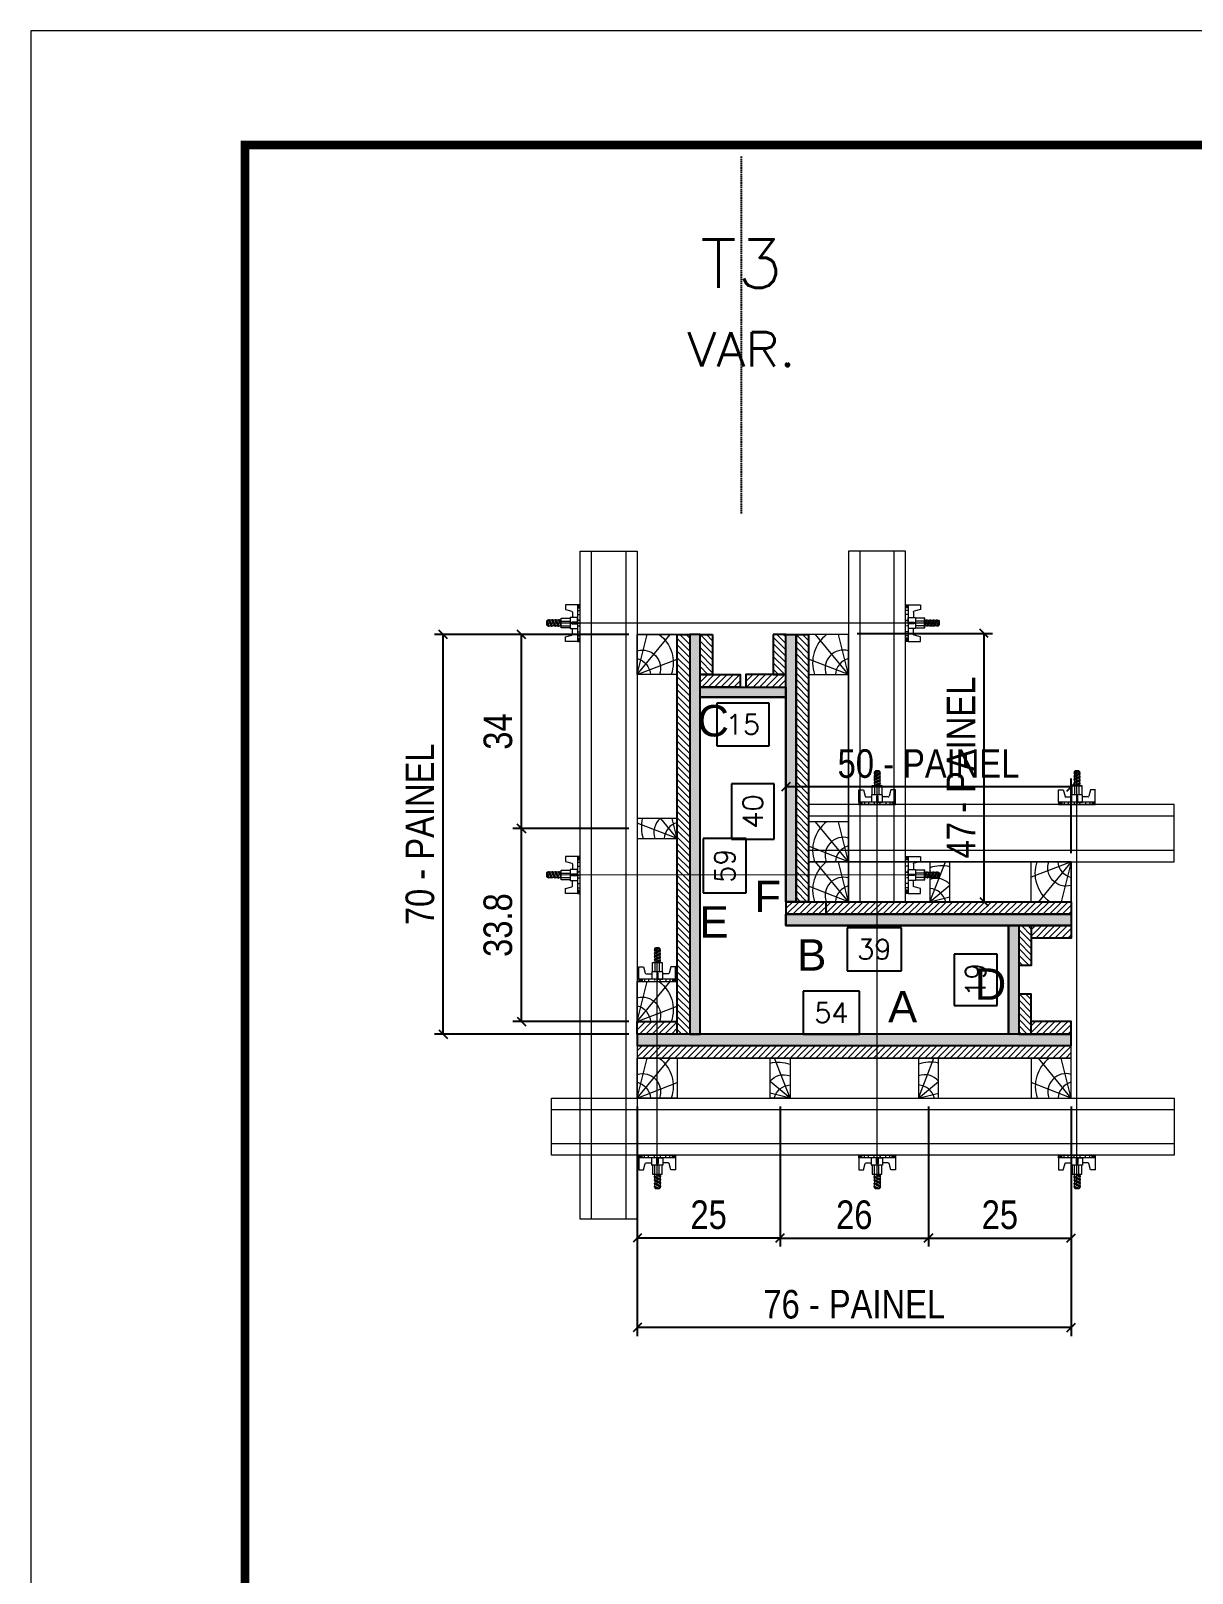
# Model space of a CAD drawing. Extents: x 14400 to 27878, y -21631 to 6985.
# Drawn here: x 14413 to 14820, y -7339 to -6798 of the extents above; entities that cross this region are included whole.
import ezdxf
from ezdxf.enums import TextEntityAlignment as Align

# ---------------------------------------------------------------- set-up
doc = ezdxf.new("R2010")
doc.units = 0
doc.linetypes.add('DASHED', pattern=[0.75, 0.5, -0.25])
doc.linetypes.add('HIDDEN', pattern=[0.375, 0.25, -0.125])
for name, color, linetype in [('CHAPA', 1, 'Continuous'), ('COTA', 241, 'Continuous'), ('MEIO_PONT', 93, 'Continuous'), ('Painéis', 200, 'Continuous'), ('SARRAFO', 251, 'Continuous'), ('Texto de Titulo', 7, 'Continuous'), ('Texto Qtd Sarr', 242, 'Continuous'), ('TEXTO_GERAL', 7, 'Continuous')]:
    doc.layers.add(name, color=color, linetype=linetype)
for name, color, linetype, lineweight in [('Folhas', 255, 'Continuous', 9), ('Hachura', 251, 'Continuous', 9), ('Madeira', 126, 'Continuous', 18), ('Perfil Metálico', 224, 'Continuous', 18), ('SARRAFO DE PRESSAO', 251, 'DASHED', 9), ('Texto Seção', 7, 'Continuous', 15)]:
    doc.layers.add(name, color=color, linetype=linetype, lineweight=lineweight)
doc.styles.add('ARIAL', font='arial.ttf')
doc.styles.add('COTA TECNICA 2X', font='techl___.ttf', dxfattribs={"height": 10})
doc.styles.add('ROMANS', font='romans.shx')
doc.dimstyles.new('SECAO PILAR', dxfattribs={"dimtxt": 10, "dimasz": 3, "dimexe": 3, "dimexo": 3, "dimgap": 3, "dimtad": 1, "dimdec": 1, "dimlfac": 0.5, "dimzin": 12, "dimdsep": 46, "dimtxsty": 'COTA TECNICA 2X', "dimblk1": 'OBLIQUE', "dimblk2": 'OBLIQUE', "dimsah": 1, "dimcen": 0.9, "dimclrd": 256, "dimclre": 256, "dimclrt": 256, "dimadec": 1, "dimazin": 3, "dimtfac": 1, "dimtdec": 1, "dimtmove": 0, "dimatfit": 3, "dimfxl": 1, "dimtolj": 1, "dimtzin": 12, "dimarcsym": 0})
doc.dimstyles.new('SECÇÃO 2', dxfattribs={"dimtxt": 7, "dimasz": 6, "dimexe": 0.18, "dimexo": 2, "dimgap": -4, "dimtad": 3, "dimdec": 1, "dimlfac": 0.5, "dimzin": 12, "dimdsep": 46, "dimtxsty": 'ROMANS', "dimblk": 'ARCHTICK', "dimcen": 0.09, "dimse1": 1, "dimse2": 1, "dimsd1": 1, "dimsd2": 1, "dimclrd": 180, "dimclre": 5, "dimclrt": 1, "dimadec": 0, "dimazin": 3, "dimtfac": 1, "dimtdec": 1, "dimtofl": 0, "dimtmove": 0, "dimatfit": 3, "dimldrblk": 'ARCHTICK', "dimfxl": 1, "dimtolj": 1, "dimtzin": 0, "dimarcsym": 0})
pattern_1 = [(225, (5485.9253, -30041.0724), (1.12253202, -1.12253202), [])]
pattern_2 = [(315, (37519.6853, -16602.6161), (1.12253202, 1.12253202), [])]
pattern_3 = [(135, (-8157.531, 2114.2876), (-1.12253202, -1.12253202), [])]
pattern_4 = [(45, (23879.829, 15875.7439), (-1.12253202, 1.12253202), [])]
pattern_5 = [(225, (5501.9253, -30032.6724), (1.12253202, -1.12253202), [])]

# ---------------------------------------------------------------- blocks, each defined once
blk = doc.blocks.new('9999999999')
at = {"layer": 'Folhas'}
blk.add_lwpolyline([(98138.98, 34190.21), (99623.98, 34190.21), (99623.98, 35240.21), (98138.98, 35240.21)], close=True, dxfattribs=at)
at = {"layer": 'Folhas', "color": 30, "const_width": 3}
blk.add_lwpolyline([(98213.98, 34230.21), (99583.98, 34230.21), (99583.98, 35200.21), (98213.98, 35200.21)], close=True, dxfattribs=at)
blk = doc.blocks.new('PONTALETE')
at = {"layer": 'Madeira'}
for q in [(2.71, 7), (7, 5.76), (7, 1.74)]:
    blk.add_line((0, 0), q, dxfattribs=at)
blk.add_lwpolyline([(0, 0), (7, 0), (7, 7), (0, 7)], close=True, dxfattribs=at)
for centre, radius, start, end in [((2.04, 0.06), 6.23, 37.2818, 109.0913), ((1.09, 0.9), 3.19, 343.603, 109.9847), ((-0.21, -0.78), 3.09, 14.6322, 86.0383)]:
    blk.add_arc(centre, radius, start, end, dxfattribs=at)
blk = doc.blocks.new('*D2390')
at = {"layer": 'COTA', "color": 180, "lineweight": -2, "transparency": 16777216}
for p, q in [((14703.71, -7134.66), (14684.04, -7134.66)), ((14684.04, -7134.66), (14684.04, -7149.66)), ((14703.71, -7149.66), (14703.71, -7134.66)), ((14684.04, -7149.66), (14703.71, -7149.66))]:
    blk.add_line(p, q, dxfattribs=at)
at = {"layer": 'Defpoints', "color": 0, "transparency": 16777216}
for p in [(14647.88, -7149.66), (14647.88, -7153.66), (14755.88, -7149.66)]:
    blk.add_point(p, dxfattribs=at)
at = {"layer": 'COTA', "color": 1, "transparency": 16777216, "insert": (14693.88, -7142.16), "char_height": 7, "attachment_point": 5, "style": 'ROMANS'}
blk.add_mtext('\\A1;54', dxfattribs=at)
blk = doc.blocks.new('_ArchTick')
at = {"color": 0, "linetype": 'ByBlock', "const_width": 0.15}
blk.add_lwpolyline([(-0.5, -0.5), (0.5, 0.5)], dxfattribs=at)
blk = doc.blocks.new('*D2391')
at = {"layer": 'COTA', "color": 180, "lineweight": -2, "transparency": 16777216}
for p, q in [((14664, -7081.16), (14649, -7081.16)), ((14649, -7081.16), (14649, -7100.16)), ((14664, -7100.16), (14664, -7081.16)), ((14649, -7100.16), (14664, -7100.16))]:
    blk.add_line(p, q, dxfattribs=at)
at = {"layer": 'Defpoints', "color": 0, "transparency": 16777216}
for p in [(14647.88, -7031.66), (14668, -7031.66), (14647.88, -7149.66)]:
    blk.add_point(p, dxfattribs=at)
at = {"layer": 'COTA', "color": 1, "transparency": 16777216, "insert": (14656.5, -7090.66), "char_height": 7, "attachment_point": 5, "rotation": 90, "style": 'ROMANS'}
blk.add_mtext('\\A1;59', dxfattribs=at)
blk = doc.blocks.new('*D2392')
at = {"layer": 'COTA', "color": 180, "lineweight": -2, "transparency": 16777216}
for p, q in [((14673.88, -7062), (14658.88, -7062)), ((14658.88, -7062), (14658.88, -7081.33)), ((14673.88, -7081.33), (14673.88, -7062)), ((14658.88, -7081.33), (14673.88, -7081.33))]:
    blk.add_line(p, q, dxfattribs=at)
at = {"layer": 'Defpoints', "color": 0, "transparency": 16777216}
for p in [(14677.88, -7031.66), (14677.88, -7031.66), (14677.88, -7111.66)]:
    blk.add_point(p, dxfattribs=at)
at = {"layer": 'COTA', "color": 1, "transparency": 16777216, "insert": (14666.38, -7071.66), "char_height": 7, "attachment_point": 5, "rotation": 90, "style": 'ROMANS'}
blk.add_mtext('\\A1;40', dxfattribs=at)
blk = doc.blocks.new('*D2393')
at = {"layer": 'COTA', "color": 180, "lineweight": -2, "transparency": 16777216}
for p, q in [((14718.38, -7112.45), (14699.38, -7112.45)), ((14699.38, -7112.45), (14699.38, -7127.45)), ((14718.38, -7127.45), (14718.38, -7112.45)), ((14699.38, -7127.45), (14718.38, -7127.45))]:
    blk.add_line(p, q, dxfattribs=at)
at = {"layer": 'Defpoints', "color": 0, "transparency": 16777216}
for p in [(14677.88, -7111.66), (14755.88, -7111.66), (14677.88, -7131.45)]:
    blk.add_point(p, dxfattribs=at)
at = {"layer": 'COTA', "color": 1, "transparency": 16777216, "insert": (14708.88, -7119.95), "char_height": 7, "attachment_point": 5, "style": 'ROMANS'}
blk.add_mtext('\\A1;39', dxfattribs=at)
blk = doc.blocks.new('*D2394')
at = {"layer": 'COTA', "color": 180, "lineweight": -2, "transparency": 16777216}
for p, q in [((14672.04, -7033.67), (14653.71, -7033.67)), ((14653.71, -7033.67), (14653.71, -7048.67)), ((14672.04, -7048.67), (14672.04, -7033.67)), ((14653.71, -7048.67), (14672.04, -7048.67))]:
    blk.add_line(p, q, dxfattribs=at)
at = {"layer": 'Defpoints', "color": 0, "transparency": 16777216}
for p in [(14647.88, -7031.66), (14677.88, -7031.66), (14677.88, -7052.67)]:
    blk.add_point(p, dxfattribs=at)
at = {"layer": 'COTA', "color": 1, "transparency": 16777216, "insert": (14662.88, -7041.17), "char_height": 7, "attachment_point": 5, "style": 'ROMANS'}
blk.add_mtext('\\A1;15', dxfattribs=at)
blk = doc.blocks.new('*D2395')
at = {"layer": 'COTA', "color": 180, "lineweight": -2, "transparency": 16777216}
for p, q in [((14751.88, -7121.66), (14736.88, -7121.66)), ((14736.88, -7121.66), (14736.88, -7139.66)), ((14751.88, -7139.66), (14751.88, -7121.66)), ((14736.88, -7139.66), (14751.88, -7139.66))]:
    blk.add_line(p, q, dxfattribs=at)
at = {"layer": 'Defpoints', "color": 0, "transparency": 16777216}
for p in [(14755.88, -7111.66), (14755.88, -7149.66), (14755.88, -7149.66)]:
    blk.add_point(p, dxfattribs=at)
at = {"layer": 'COTA', "color": 1, "transparency": 16777216, "insert": (14744.38, -7130.66), "char_height": 7, "attachment_point": 5, "rotation": 90, "style": 'ROMANS'}
blk.add_mtext('\\A1;19', dxfattribs=at)
blk = doc.blocks.new('C')
at = {"layer": 'Hachura', "color": 0}
for p, q in [((0, 3.22), (0, -3.22)), ((0.45, 3.22), (0, 3.22)), ((0.46, 3.16), (0, 3.16)), ((0.46, 3.05), (0, 3.05)), ((0.46, 2.88), (0, 2.88)), ((0, 2.75), (0, -1.16)), ((0.45, -3.23), (0.45, 3.22)), ((0.45, 3.22), (2.58, 3.22)), ((2.58, 3.22), (2.58, 2.39)), ((0.46, 2.65), (0, 2.65)), ((0.46, 2.23), (0, 2.23)), ((0.46, 1.51), (0, 1.51)), ((0.39, 0.49), (0.17, 0.49)), ((1.74, 0.97), (0.45, 0.97)), ((1.45, 0.1), (0.45, 0.1)), ((1.35, 1.94), (1.35, 0.96)), ((2.58, 2.39), (1.47, 2.09)), ((1.74, -0.97), (1.74, 0.97)), ((1.74, 0.97), (1.74, 0.84)), ((1.74, 0.97), (1.74, 0.84)), ((1.74, 0.84), (3.35, 0.84)), ((3.35, 0.45), (1.74, 0.45)), ((3.32, 0.84), (3.32, -0.84)), ((3.35, 0.84), (3.35, -0.84)), ((3.68, 0.45), (3.35, 0.45)), ((3.84, -0.52), (3.35, 0.45)), ((3.35, 0.06), (3.67, -0.57)), ((3.68, 0.45), (4.16, -0.52)), ((3.72, 0.5), (4.25, -0.57)), ((4.37, -0.55), (3.83, 0.53)), ((4.15, 0.45), (3.93, 0.45)), ((4.42, -0.52), (3.93, 0.45)), ((4.15, 0.45), (4.26, 0.45)), ((4.26, 0.45), (4.74, -0.52)), ((4.3, 0.5), (4.83, -0.57)), ((4.95, -0.55), (4.41, 0.53)), ((4.51, 0.45), (4.84, 0.45)), ((5, -0.52), (4.51, 0.45)), ((4.84, 0.45), (5.32, -0.52)), ((4.88, 0.5), (5.41, -0.57)), ((5.53, -0.55), (4.99, 0.53)), ((5.58, -0.52), (5.09, 0.45)), ((5.42, 0.45), (5.09, 0.45)), ((5.58, -0.52), (5.09, 0.45)), ((5.42, 0.45), (5.74, -0.19)), ((5.46, 0.5), (5.74, -0.07)), ((5.74, 0.19), (5.57, 0.53)), ((5.74, 0.32), (5.68, 0.45)), ((5.68, 0.45), (5.74, 0.45)), ((5.74, 0.45), (5.9, 0.29)), ((5.74, 0.45), (5.74, -0.52)), ((5.9, -0.36), (5.9, 0.29)), ((0.45, 0), (0, 0)), ((0.46, -1.52), (0, -1.52)), ((0.46, -2.23), (0, -2.23)), ((0.46, -2.65), (0, -2.65)), ((0.08, -0.48), (0.29, -0.48)), ((0.29, -0.48), (0.4, -0.48)), ((0.45, 0), (0.45, -0.97)), ((0.45, -0.16), (1.45, -0.16)), ((0.45, -0.65), (0.45, -0.32)), ((0.45, -3.23), (0.45, -0.65)), ((0.45, -0.97), (1.74, -0.97)), ((1.35, -1.94), (1.35, -0.97)), ((2.58, -2.39), (1.47, -2.1)), ((3.35, -0.32), (1.74, -0.32)), ((3.35, -0.84), (1.74, -0.84)), ((2.58, -3.23), (2.58, -2.39)), ((3.35, -0.07), (3.58, -0.52)), ((3.35, -0.52), (3.58, -0.52)), ((3.84, -0.52), (4.16, -0.52)), ((4.42, -0.52), (4.74, -0.52)), ((4.63, -0.52), (4.74, -0.52)), ((5, -0.52), (5.32, -0.52)), ((5.58, -0.52), (5.74, -0.52)), ((5.74, -0.52), (5.9, -0.36)), ((5.74, -0.52), (5.74, -0.52)), ((0.46, -2.88), (0, -2.88)), ((0.46, -3.05), (0, -3.05)), ((0.46, -3.16), (0, -3.16)), ((0, -3.22), (2.57, -3.22))]:
    blk.add_line(p, q, dxfattribs=at)
for centre, radius, start, end in [((1.52, 1.94), 0.161, 104.7436, 180), ((1.44, -0.03), 0.129, 272.695, 87.305), ((3.81, 0.39), 0.143, 25.5688, 154.4312), ((4.39, 0.39), 0.143, 25.5688, 154.4312), ((4.97, 0.39), 0.143, 25.5688, 154.4312), ((5.55, 0.39), 0.143, 25.5688, 154.4312), ((0.17, -0.37), 0.174, 221.744, 317.8592), ((1.52, -1.94), 0.161, 180, 255.2564), ((3.71, -0.4), 0.174, 222.1408, 318.256), ((4.29, -0.4), 0.174, 222.1408, 318.256), ((4.87, -0.4), 0.174, 222.1408, 318.256), ((5.45, -0.4), 0.174, 222.1408, 318.256), ((5.61, -0.4), 0.174, 317.8592, 318.256)]:
    blk.add_arc(centre, radius, start, end, dxfattribs=at)
blk = doc.blocks.new('titulo1')
at = {"layer": 'Defpoints', "color": 252, "linetype": 'HIDDEN', "ltscale": 2}
blk.add_line((0, 0), (0, 125), dxfattribs=at)
at = {"layer": 'Defpoints', "style": 'ROMANS', "oblique": 15}
blk.add_attdef('FOLHA', text='', height=10, dxfattribs=at).set_placement((0, 15.58), align=Align.MIDDLE_CENTER)
at = {"layer": 'Texto Qtd Sarr', "color": 3, "style": 'ROMANS', "oblique": 15}
for tag, height, p in [('TITULO', 17, (0, 71.45)), ('SEÇÃO', 12, (0, 41.55))]:
    blk.add_attdef(tag, text='', height=height, dxfattribs=at).set_placement(p, align=Align.MIDDLE_CENTER)
blk = doc.blocks.new('_Oblique')
at = {"color": 0, "linetype": 'ByBlock', "lineweight": -2}
blk.add_line((-0.5, -0.5), (0.5, 0.5), dxfattribs=at)
blk = doc.blocks.new('*D2396')
at = {"layer": 'COTA', "lineweight": -2, "transparency": 16777216}
for p, q in [((14625.88, -7175.06), (14625.88, -7255.46)), ((14777.88, -7175.06), (14777.88, -7255.46)), ((14777.88, -7252.46), (14625.88, -7252.46))]:
    blk.add_line(p, q, dxfattribs=at)
at = {"layer": 'Defpoints', "color": 0, "transparency": 16777216}
for p in [(14625.88, -7172.06), (14777.88, -7172.06), (14625.88, -7252.46)]:
    blk.add_point(p, dxfattribs=at)
at = {"layer": 'COTA', "lineweight": -2, "transparency": 16777216, "xscale": 3, "yscale": 3, "zscale": 3, "rotation": 180}
blk.add_blockref('_Oblique', (14625.88, -7252.46), dxfattribs=at)
at = {"layer": 'COTA', "lineweight": -2, "transparency": 16777216, "xscale": 3, "yscale": 3, "zscale": 3}
blk.add_blockref('_Oblique', (14777.88, -7252.46), dxfattribs=at)
at = {"layer": 'COTA', "transparency": 16777216, "insert": (14701.88, -7244.36), "char_height": 10, "attachment_point": 5, "style": 'COTA TECNICA 2X'}
blk.add_mtext('\\A1;76 - PAINEL', dxfattribs=at)
blk = doc.blocks.new('*D2397')
at = {"layer": 'COTA', "lineweight": -2, "transparency": 16777216}
for p, q in [((14622.88, -7009.66), (14554.9, -7009.66)), ((14557.9, -7149.66), (14557.9, -7009.66)), ((14622.88, -7149.66), (14554.9, -7149.66))]:
    blk.add_line(p, q, dxfattribs=at)
at = {"layer": 'Defpoints', "color": 0, "transparency": 16777216}
for p in [(14557.9, -7009.66), (14625.88, -7009.66), (14625.88, -7149.66)]:
    blk.add_point(p, dxfattribs=at)
at = {"layer": 'COTA', "lineweight": -2, "transparency": 16777216, "xscale": 3, "yscale": 3, "zscale": 3}
for p, rotation in [((14557.9, -7009.66), 90), ((14557.9, -7149.66), 270)]:
    blk.add_blockref('_Oblique', p, dxfattribs=dict(at, rotation=rotation))
at = {"layer": 'COTA', "transparency": 16777216, "insert": (14549.79, -7079.66), "char_height": 10, "attachment_point": 5, "rotation": 90, "style": 'COTA TECNICA 2X'}
blk.add_mtext('\\A1;70 - PAINEL', dxfattribs=at)
blk = doc.blocks.new('*D2398')
at = {"layer": 'COTA', "lineweight": -2, "transparency": 16777216}
for p, q in [((14677.88, -7068.66), (14677.88, -7060.05)), ((14777.88, -7086.26), (14777.88, -7060.05)), ((14777.88, -7063.05), (14677.88, -7063.05))]:
    blk.add_line(p, q, dxfattribs=at)
at = {"layer": 'Defpoints', "color": 0, "transparency": 16777216}
for p in [(14677.88, -7063.05), (14677.88, -7071.66), (14777.88, -7089.26)]:
    blk.add_point(p, dxfattribs=at)
at = {"layer": 'COTA', "lineweight": -2, "transparency": 16777216, "xscale": 3, "yscale": 3, "zscale": 3, "rotation": 180}
blk.add_blockref('_Oblique', (14677.88, -7063.05), dxfattribs=at)
at = {"layer": 'COTA', "lineweight": -2, "transparency": 16777216, "xscale": 3, "yscale": 3, "zscale": 3}
blk.add_blockref('_Oblique', (14777.88, -7063.05), dxfattribs=at)
at = {"layer": 'COTA', "transparency": 16777216, "insert": (14727.88, -7054.94), "char_height": 10, "attachment_point": 5, "style": 'COTA TECNICA 2X'}
blk.add_mtext('\\A1;50 - PAINEL', dxfattribs=at)
blk = doc.blocks.new('*D2402')
at = {"layer": 'COTA', "lineweight": -2, "transparency": 16777216}
for p, q in [((14702.88, -7009.26), (14750.33, -7009.26)), ((14747.33, -7103.26), (14747.33, -7009.26)), ((14722.88, -7103.26), (14750.33, -7103.26))]:
    blk.add_line(p, q, dxfattribs=at)
at = {"layer": 'Defpoints', "color": 0, "transparency": 16777216}
for p in [(14699.88, -7009.26), (14747.33, -7009.26), (14719.88, -7103.26)]:
    blk.add_point(p, dxfattribs=at)
at = {"layer": 'COTA', "lineweight": -2, "transparency": 16777216, "xscale": 3, "yscale": 3, "zscale": 3}
for p, rotation in [((14747.33, -7009.26), 90), ((14747.33, -7103.26), 270)]:
    blk.add_blockref('_Oblique', p, dxfattribs=dict(at, rotation=rotation))
at = {"layer": 'COTA', "transparency": 16777216, "insert": (14739.26, -7056.26), "char_height": 10, "attachment_point": 5, "rotation": 90, "style": 'COTA TECNICA 2X'}
blk.add_mtext('\\A1;47 - PAINEL', dxfattribs=at)
blk = doc.blocks.new('MEIO PONTALETE')
at = {"layer": 'Madeira'}
for q in [(2.71, 7), (3.5, 2.88), (3.5, 0.87)]:
    blk.add_line((0, 0), q, dxfattribs=at)
blk.add_lwpolyline([(0, 0), (3.5, 0), (3.5, 7), (0, 7)], close=True, dxfattribs=at)
for centre, radius, start, end in [((2.04, 0.06), 6.23, 76.4499, 109.0913), ((1.09, 0.9), 3.19, 40.9063, 109.9847), ((-0.21, -0.78), 3.09, 14.6322, 86.0383)]:
    blk.add_arc(centre, radius, start, end, dxfattribs=at)
blk = doc.blocks.new('*D2399')
at = {"layer": 'COTA', "lineweight": -2, "transparency": 16777216}
for p, q in [((14675.88, -7175.06), (14675.88, -7224.1)), ((14625.88, -7195.06), (14625.88, -7224.1)), ((14675.88, -7221.1), (14625.88, -7221.1))]:
    blk.add_line(p, q, dxfattribs=at)
at = {"layer": 'Defpoints', "color": 0, "transparency": 16777216}
for p in [(14675.88, -7172.06), (14625.88, -7192.06), (14625.88, -7221.1)]:
    blk.add_point(p, dxfattribs=at)
at = {"layer": 'COTA', "lineweight": -2, "transparency": 16777216, "xscale": 3, "yscale": 3, "zscale": 3, "rotation": 180}
blk.add_blockref('_Oblique', (14625.88, -7221.1), dxfattribs=at)
at = {"layer": 'COTA', "lineweight": -2, "transparency": 16777216, "xscale": 3, "yscale": 3, "zscale": 3}
blk.add_blockref('_Oblique', (14675.88, -7221.1), dxfattribs=at)
at = {"layer": 'COTA', "transparency": 16777216, "insert": (14650.88, -7212.99), "char_height": 10, "attachment_point": 5, "style": 'COTA TECNICA 2X'}
blk.add_mtext('\\A1;25', dxfattribs=at)
blk = doc.blocks.new('*D2400')
at = {"layer": 'COTA', "lineweight": -2, "transparency": 16777216}
for p, q in [((14622.88, -7077.66), (14582.33, -7077.66)), ((14585.33, -7145.26), (14585.33, -7077.66)), ((14622.88, -7145.26), (14582.33, -7145.26))]:
    blk.add_line(p, q, dxfattribs=at)
at = {"layer": 'Defpoints', "color": 0, "transparency": 16777216}
for p in [(14585.33, -7077.66), (14625.88, -7077.66), (14625.88, -7145.26)]:
    blk.add_point(p, dxfattribs=at)
at = {"layer": 'COTA', "lineweight": -2, "transparency": 16777216, "xscale": 3, "yscale": 3, "zscale": 3}
for p, rotation in [((14585.33, -7077.66), 90), ((14585.33, -7145.26), 270)]:
    blk.add_blockref('_Oblique', p, dxfattribs=dict(at, rotation=rotation))
at = {"layer": 'COTA', "transparency": 16777216, "insert": (14577.09, -7111.46), "char_height": 10, "attachment_point": 5, "rotation": 90, "style": 'COTA TECNICA 2X'}
blk.add_mtext('\\A1;33.8', dxfattribs=at)
blk = doc.blocks.new('*D2401')
at = {"layer": 'COTA', "lineweight": -2, "transparency": 16777216}
for p, q in [((14622.88, -7009.66), (14582.33, -7009.66)), ((14585.33, -7077.66), (14585.33, -7009.66)), ((14622.88, -7077.66), (14582.33, -7077.66))]:
    blk.add_line(p, q, dxfattribs=at)
at = {"layer": 'Defpoints', "color": 0, "transparency": 16777216}
for p in [(14585.33, -7009.66), (14625.88, -7009.66), (14625.88, -7077.66)]:
    blk.add_point(p, dxfattribs=at)
at = {"layer": 'COTA', "lineweight": -2, "transparency": 16777216, "xscale": 3, "yscale": 3, "zscale": 3}
for p, rotation in [((14585.33, -7009.66), 90), ((14585.33, -7077.66), 270)]:
    blk.add_blockref('_Oblique', p, dxfattribs=dict(at, rotation=rotation))
at = {"layer": 'COTA', "transparency": 16777216, "insert": (14577.11, -7043.66), "char_height": 10, "attachment_point": 5, "rotation": 90, "style": 'COTA TECNICA 2X'}
blk.add_mtext('\\A1;34', dxfattribs=at)
blk = doc.blocks.new('*D2768')
at = {"layer": 'COTA', "lineweight": -2, "transparency": 16777216}
for p, q in [((14675.88, -7175.06), (14675.88, -7224.1)), ((14727.88, -7175.06), (14727.88, -7224.1)), ((14675.88, -7221.1), (14727.88, -7221.1))]:
    blk.add_line(p, q, dxfattribs=at)
at = {"layer": 'Defpoints', "color": 0, "transparency": 16777216}
for p in [(14675.88, -7172.06), (14727.88, -7172.06), (14727.88, -7221.1)]:
    blk.add_point(p, dxfattribs=at)
at = {"layer": 'COTA', "lineweight": -2, "transparency": 16777216, "xscale": 3, "yscale": 3, "zscale": 3, "rotation": 180}
blk.add_blockref('_Oblique', (14675.88, -7221.1), dxfattribs=at)
at = {"layer": 'COTA', "lineweight": -2, "transparency": 16777216, "xscale": 3, "yscale": 3, "zscale": 3}
blk.add_blockref('_Oblique', (14727.88, -7221.1), dxfattribs=at)
at = {"layer": 'COTA', "transparency": 16777216, "insert": (14701.88, -7213), "char_height": 10, "attachment_point": 5, "style": 'COTA TECNICA 2X'}
blk.add_mtext('\\A1;26', dxfattribs=at)
blk = doc.blocks.new('*D2769')
at = {"layer": 'COTA', "lineweight": -2, "transparency": 16777216}
for p, q in [((14727.88, -7175.06), (14727.88, -7224.1)), ((14777.88, -7175.06), (14777.88, -7224.1)), ((14727.88, -7221.1), (14777.88, -7221.1))]:
    blk.add_line(p, q, dxfattribs=at)
at = {"layer": 'Defpoints', "color": 0, "transparency": 16777216}
for p in [(14727.88, -7172.06), (14777.88, -7172.06), (14777.88, -7221.1)]:
    blk.add_point(p, dxfattribs=at)
at = {"layer": 'COTA', "lineweight": -2, "transparency": 16777216, "xscale": 3, "yscale": 3, "zscale": 3, "rotation": 180}
blk.add_blockref('_Oblique', (14727.88, -7221.1), dxfattribs=at)
at = {"layer": 'COTA', "lineweight": -2, "transparency": 16777216, "xscale": 3, "yscale": 3, "zscale": 3}
blk.add_blockref('_Oblique', (14777.88, -7221.1), dxfattribs=at)
at = {"layer": 'COTA', "transparency": 16777216, "insert": (14752.88, -7212.99), "char_height": 10, "attachment_point": 5, "style": 'COTA TECNICA 2X'}
blk.add_mtext('\\A1;25', dxfattribs=at)

msp = doc.modelspace()

# ---------------------------------------------------------------- hatches: boundary and pattern name
at = {"layer": 'Hachura'}
h = msp.add_hatch(dxfattribs=at)
h.set_pattern_fill('ANSI31', color=256, scale=0.5, angle=270, style=0)
h.set_pattern_definition([(315, (37535.6853, -16602.6161), (1.12253202, 1.12253202), [])])
h.paths.add_polyline_path([(14644.277, -7009.664), (14639.877, -7009.664), (14639.877, -7149.664), (14644.277, -7149.664)])
h = msp.add_hatch(color=256, dxfattribs=at)
h.dxf.hatch_style = 1
h.paths.add_polyline_path([(14644.277, -7149.664), (14647.877, -7149.664), (14647.877, -7009.664), (14644.277, -7009.664)])
h = msp.add_hatch(dxfattribs=at)
h.set_pattern_fill('ANSI31', color=256, scale=0.5, angle=90, style=0)
h.set_pattern_definition(pattern_3)
h.paths.add_polyline_path([(14647.877, -7023.664), (14652.277, -7023.664), (14652.277, -7009.664), (14647.877, -7009.664)])
h = msp.add_hatch(dxfattribs=at)
h.set_pattern_fill('ANSI31', color=256, scale=0.5, angle=90, style=0)
h.set_pattern_definition(pattern_3)
h.paths.add_polyline_path([(14677.877, -7023.664), (14673.477, -7023.664), (14673.477, -7009.664), (14677.877, -7009.664)])
h = msp.add_hatch(color=256, dxfattribs=at)
h.dxf.hatch_style = 1
h.paths.add_polyline_path([(14681.477, -7103.264), (14677.877, -7103.264), (14677.877, -7009.664), (14681.477, -7009.664)])
h = msp.add_hatch(dxfattribs=at)
h.set_pattern_fill('ANSI31', color=256, scale=0.5, angle=90, style=0)
h.set_pattern_definition(pattern_3)
h.paths.add_polyline_path([(14681.477, -7103.264), (14685.877, -7103.264), (14685.877, -7009.664), (14681.477, -7009.664)])
h = msp.add_hatch(dxfattribs=at)
h.set_pattern_fill('ANSI31', color=256, scale=0.5, style=0)
h.set_pattern_definition(pattern_4)
h.paths.add_polyline_path([(14647.877, -7023.664), (14647.877, -7028.064), (14661.877, -7028.064), (14661.877, -7023.664)])
h = msp.add_hatch(dxfattribs=at)
h.set_pattern_fill('ANSI31', color=256, scale=0.5, style=0)
h.set_pattern_definition(pattern_4)
h.paths.add_polyline_path([(14677.877, -7023.664), (14677.877, -7028.064), (14663.877, -7028.064), (14663.877, -7023.664)])
h = msp.add_hatch(color=256, dxfattribs=at)
h.dxf.hatch_style = 1
h.paths.add_polyline_path([(14677.877, -7028.064), (14677.877, -7031.664), (14647.877, -7031.664), (14647.877, -7028.064)])
h = msp.add_hatch(color=256, dxfattribs=at)
h.dxf.hatch_style = 1
h.paths.add_polyline_path([(14677.877, -7028.064), (14677.877, -7031.664), (14647.877, -7031.664), (14647.877, -7028.064)])
h = msp.add_hatch(dxfattribs=at)
h.set_pattern_fill('ANSI31', color=256, scale=0.5, angle=180, style=0)
h.set_pattern_definition(pattern_5)
h.paths.add_polyline_path([(14777.877, -7107.664), (14777.877, -7103.264), (14677.877, -7103.264), (14677.877, -7107.664)])
h = msp.add_hatch(color=256, dxfattribs=at)
h.dxf.hatch_style = 1
h.paths.add_polyline_path([(14677.877, -7111.664), (14677.877, -7107.664), (14777.877, -7107.664), (14777.877, -7111.664)])
h = msp.add_hatch(color=256, dxfattribs=at)
h.dxf.hatch_style = 1
h.paths.add_polyline_path([(14759.477, -7149.664), (14755.877, -7149.664), (14755.877, -7111.664), (14759.477, -7111.664)])
h = msp.add_hatch(dxfattribs=at)
h.set_pattern_fill('ANSI31', color=256, scale=0.5, angle=270, style=0)
h.set_pattern_definition(pattern_2)
h.paths.add_polyline_path([(14759.477, -7125.664), (14763.877, -7125.664), (14763.877, -7111.664), (14759.477, -7111.664)])
h = msp.add_hatch(dxfattribs=at)
h.set_pattern_fill('ANSI31', color=256, scale=0.5, angle=180, style=0)
h.set_pattern_definition(pattern_1)
h.paths.add_polyline_path([(14763.877, -7111.664), (14763.877, -7116.064), (14777.877, -7116.064), (14777.877, -7111.664)])
h = msp.add_hatch(dxfattribs=at)
h.set_pattern_fill('ANSI31', color=256, scale=0.5, angle=270, style=0)
h.set_pattern_definition(pattern_2)
h.paths.add_polyline_path([(14759.477, -7135.664), (14763.877, -7135.664), (14763.877, -7149.664), (14759.477, -7149.664)])
h = msp.add_hatch(dxfattribs=at)
h.set_pattern_fill('ANSI31', color=256, scale=0.5, angle=180, style=0)
h.set_pattern_definition([(225, (5501.9253, -30041.0724), (1.12253202, -1.12253202), [])])
h.paths.add_polyline_path([(14639.877, -7149.664), (14639.877, -7145.264), (14625.877, -7145.264), (14625.877, -7149.664)])
h = msp.add_hatch(dxfattribs=at)
h.set_pattern_fill('ANSI31', color=256, scale=0.5, angle=180, style=0)
h.set_pattern_definition(pattern_1)
h.paths.add_polyline_path([(14763.877, -7149.664), (14763.877, -7145.264), (14777.877, -7145.264), (14777.877, -7149.664)])
h = msp.add_hatch(color=256, dxfattribs=at)
h.dxf.hatch_style = 1
h.paths.add_polyline_path([(14625.877, -7149.664), (14625.877, -7153.664), (14777.877, -7153.664), (14777.877, -7149.664)])
h = msp.add_hatch(dxfattribs=at)
h.set_pattern_fill('ANSI31', color=256, scale=0.5, angle=180, style=0)
h.set_pattern_definition(pattern_5)
h.paths.add_polyline_path([(14777.877, -7158.064), (14777.877, -7153.664), (14625.877, -7153.664), (14625.877, -7158.064)])

# ---------------------------------------------------------------- linework, layer by layer
at = {"layer": 'CHAPA'}
for points in [[(14644.277, -7149.664), (14647.877, -7149.664), (14647.877, -7009.664), (14644.277, -7009.664), (14644.277, -7149.664)], [(14681.477, -7103.264), (14677.877, -7103.264), (14677.877, -7009.664), (14681.477, -7009.664), (14681.477, -7103.264)], [(14759.477, -7149.664), (14755.877, -7149.664), (14755.877, -7111.664), (14759.477, -7111.664), (14759.477, -7149.664)]]:
    msp.add_lwpolyline(points, dxfattribs=at)
for points in [[(14677.877, -7028.064), (14677.877, -7031.664), (14647.877, -7031.664), (14647.877, -7028.064)], [(14677.877, -7028.064), (14677.877, -7031.664), (14647.877, -7031.664), (14647.877, -7028.064)], [(14677.877, -7111.664), (14677.877, -7107.664), (14777.877, -7107.664), (14777.877, -7111.664)], [(14625.877, -7149.664), (14625.877, -7153.664), (14777.877, -7153.664), (14777.877, -7149.664)]]:
    msp.add_lwpolyline(points, close=True, dxfattribs=at)
at = {"layer": 'Hachura'}
for p, q in [((14730.678, -7005.672), (14594.077, -7005.665)), ((14709.877, -7202.865), (14709.884, -7057.464)), ((14779.878, -7202.865), (14779.885, -7057.464)), ((14730.678, -7093.918), (14594.077, -7093.911)), ((14632.877, -7202.865), (14632.881, -7119.464))]:
    msp.add_line(p, q, dxfattribs=at)
msp.add_lwpolyline([(14625.877, -7158.064), (14777.877, -7158.064), (14777.877, -7153.664), (14625.877, -7153.664)], close=True, dxfattribs=at)
at = {"layer": 'Madeira'}
for points in [[(14639.877, -7009.664), (14625.877, -7009.664), (14625.877, -7145.264), (14639.877, -7145.264)], [(14699.877, -7009.664), (14685.877, -7009.664), (14685.877, -7089.264), (14699.877, -7089.264)], [(14777.877, -7103.264), (14777.877, -7089.264), (14685.877, -7089.264), (14685.877, -7103.264)], [(14777.877, -7172.064), (14777.877, -7158.064), (14625.877, -7158.064), (14625.877, -7172.064)]]:
    msp.add_lwpolyline(points, close=True, dxfattribs=at)
at = {"layer": 'Painéis'}
msp.add_lwpolyline([(14677.877, -7031.664), (14677.877, -7111.664), (14755.877, -7111.664), (14755.877, -7149.664), (14647.877, -7149.664), (14647.877, -7031.664), (14677.877, -7031.664)], dxfattribs=at)
at = {"layer": 'Perfil Metálico'}
for points in [[(14605.877, -6980.519), (14625.877, -6980.519), (14625.877, -7214.519), (14605.877, -7214.519)], [(14621.877, -7214.519), (14609.877, -7214.519), (14609.877, -6980.519), (14621.877, -6980.519)], [(14719.877, -6980.519), (14699.877, -6980.519), (14699.877, -7103.264), (14719.877, -7103.264)], [(14703.877, -7103.264), (14715.877, -7103.264), (14715.877, -6980.519), (14703.877, -6980.519)], [(14685.877, -7069.264), (14685.877, -7089.264), (14813.877, -7089.264), (14813.877, -7069.264)], [(14813.877, -7085.264), (14813.877, -7073.264), (14685.877, -7073.264), (14685.877, -7085.264)], [(14595.877, -7192.064), (14595.877, -7172.064), (14813.877, -7172.064), (14813.877, -7192.064)], [(14813.877, -7176.064), (14813.877, -7188.064), (14595.877, -7188.064), (14595.877, -7176.064)]]:
    msp.add_lwpolyline(points, close=True, dxfattribs=at)
at = {"layer": 'SARRAFO'}
msp.add_line((14691.877, -7103.264), (14691.877, -7107.664), dxfattribs=at)
for points in [[(14644.277, -7149.664), (14639.877, -7149.664), (14639.877, -7009.664), (14644.277, -7009.664)], [(14677.877, -7103.264), (14777.877, -7103.264), (14777.877, -7107.664), (14677.877, -7107.664)], [(14759.477, -7111.664), (14763.877, -7111.664), (14763.877, -7125.664), (14759.477, -7125.664)], [(14763.877, -7111.664), (14777.877, -7111.664), (14777.877, -7116.064), (14763.877, -7116.064)], [(14759.477, -7149.664), (14763.877, -7149.664), (14763.877, -7135.664), (14759.477, -7135.664)], [(14639.877, -7149.664), (14625.877, -7149.664), (14625.877, -7145.264), (14639.877, -7145.264)], [(14763.877, -7149.664), (14777.877, -7149.664), (14777.877, -7145.264), (14763.877, -7145.264)]]:
    msp.add_lwpolyline(points, dxfattribs=at)
for points in [[(14652.277, -7009.664), (14652.277, -7023.664), (14647.877, -7023.664), (14647.877, -7009.664)], [(14673.477, -7009.664), (14673.477, -7023.664), (14677.877, -7023.664), (14677.877, -7009.664)], [(14685.877, -7009.664), (14685.877, -7103.264), (14681.477, -7103.264), (14681.477, -7009.664)], [(14661.877, -7028.064), (14647.877, -7028.064), (14647.877, -7023.664), (14661.877, -7023.664)], [(14663.877, -7028.064), (14677.877, -7028.064), (14677.877, -7023.664), (14663.877, -7023.664)]]:
    msp.add_lwpolyline(points, close=True, dxfattribs=at)

# ---------------------------------------------------------------- block references
at = {"layer": 'Hachura', "linetype": 'Continuous', "yscale": 2, "zscale": 2}
for p, xscale, rotation in [((14605.877, -7005.672), 2, 180), ((14719.877, -7005.671), -2, 180), ((14709.877, -7069.264), 2, 89.99999999999997), ((14779.878, -7069.264), 2, 89.99999999999997), ((14605.877, -7093.918), 2, 180), ((14719.877, -7093.917), -2, 180), ((14632.877, -7131.264), 2, 89.99999999999997), ((14632.877, -7192.064), -2, 90.00000000000007), ((14709.877, -7192.064), -2, 90.00000000000007), ((14779.878, -7192.064), -2, 90.00000000000007)]:
    msp.add_blockref('C', p, dxfattribs=dict(at, xscale=xscale, rotation=rotation))
at = {"layer": 'MEIO_PONT'}
for name, p, xscale, yscale, zscale, rotation in [('PONTALETE', (14625.877, -7023.664), -2, 2, 2, 270), ('PONTALETE', (14699.877, -7023.664), 2, 2, 2, 90.00000000000001), ('MEIO PONTALETE', (14639.877, -7081.164), 1.999999997962732, 1.999999997962732, 1.999999997962732, 90.00000000000001), ('PONTALETE', (14699.877, -7089.264), 2, 2, 2, 90.00000000000001), ('PONTALETE', (14699.877, -7103.264), 2, 2, 2, 90.00000000000001), ('PONTALETE', (14777.877, -7089.264), -2, 2, 2, 90), ('PONTALETE', (14625.877, -7145.264), -2, 2, 2, 270), ('PONTALETE', (14625.877, -7172.064), -2, 2, 2, 270), ('PONTALETE', (14777.877, -7172.064), 2, 2, 2, 90.00000000000001)]:
    msp.add_blockref(name, p, dxfattribs=dict(at, xscale=xscale, yscale=yscale, zscale=zscale, rotation=rotation))
at = {"layer": 'MEIO_PONT', "yscale": 1.999999997962732, "zscale": 1.999999997962732}
for p, xscale in [((14728.377, -7103.264), 1.999999997962732), ((14679.377, -7172.064), -1.999999997962732), ((14724.377, -7172.064), 1.999999997962732)]:
    msp.add_blockref('MEIO PONTALETE', p, dxfattribs=dict(at, xscale=xscale))
at = {"layer": 'SARRAFO DE PRESSAO', "color": 6, "linetype": 'ByBlock'}
msp.add_blockref('9999999999', (-83725.511, -42038.379), dxfattribs=at)
at = {"layer": 'Texto Seção'}
ref = msp.add_blockref('titulo1', (14662.377, -6967.219), dxfattribs=at)
ref.add_attrib('TITULO', 'T3', dxfattribs={"layer": 'Texto de Titulo', "color": 7, "height": 17, "style": 'ROMANS', "width": 1.1}).set_placement((14662.377, -6879.719), align=Align.MIDDLE_CENTER)
ref.add_attrib('SEÇÃO', 'VAR.', dxfattribs={"layer": 'Texto de Titulo', "color": 7, "height": 12, "style": 'ROMANS', "width": 1.1}).set_placement((14662.377, -6909.719), align=Align.MIDDLE_CENTER)

# ---------------------------------------------------------------- texts
at = {"layer": 'TEXTO_GERAL', "style": 'ARIAL'}
for s, p in [('C', (14652.452, -7039.86)), ('F', (14671.539, -7101.435)), ('E', (14652.741, -7110.348)), ('B', (14686.986, -7121.915)), ('D', (14749.58, -7132.132)), ('A', (14718.832, -7140.085))]:
    msp.add_text(s, height=11, dxfattribs=at).set_placement(p, align=Align.MIDDLE_CENTER)

# ---------------------------------------------------------------- dimensions: what is measured, and where the dimension line sits
at = {"layer": 'COTA'}
for base, p1, p2, angle, picture, middle in [((14747.332, -7009.264), (14719.877, -7103.264), (14699.877, -7009.264), 90, '*D2402', (14739.259, -7056.264)), ((14557.896, -7009.664), (14625.877, -7149.664), (14625.877, -7009.664), 90, '*D2397', (14549.794, -7079.664)), ((14677.877, -7063.046), (14777.877, -7089.264), (14677.877, -7071.664), 180, '*D2398', (14727.877, -7054.936)), ((14625.877, -7252.464), (14777.877, -7172.064), (14625.877, -7172.064), 180, '*D2396', (14701.877, -7244.362))]:
    dim = msp.add_linear_dim(base=base, p1=p1, p2=p2, angle=angle, text='<> - PAINEL', dimstyle='SECAO PILAR', dxfattribs=at)
    dim.commit()
    dim.dimension.update_dxf_attribs({"geometry": picture, "text_midpoint": middle})
for base, p1, p2, angle, dimstyle, picture, middle in [((14585.334, -7009.664), (14625.877, -7077.664), (14625.877, -7009.664), 90, 'SECAO PILAR', '*D2401', (14577.114, -7043.664)), ((14677.877, -7052.666), (14647.877, -7031.664), (14677.877, -7031.664), 180, 'SECÇÃO 2', '*D2394', (14662.877, -7041.166)), ((14585.334, -7077.664), (14625.877, -7145.264), (14625.877, -7077.664), 90, 'SECAO PILAR', '*D2400', (14577.093, -7111.464))]:
    dim = msp.add_linear_dim(base=base, p1=p1, p2=p2, angle=angle, dimstyle=dimstyle, dxfattribs=at)
    dim.commit()
    dim.dimension.update_dxf_attribs({"geometry": picture, "text_midpoint": middle})
for base, p1, p2, angle, picture, middle in [((14668.004, -7031.664), (14647.877, -7149.664), (14647.877, -7031.664), 90, '*D2391', (14668.004, -7090.664)), ((14677.877, -7031.664), (14677.877, -7111.664), (14677.877, -7031.664), 90, '*D2392', (14677.877, -7071.664)), ((14677.877, -7131.45), (14755.877, -7111.664), (14677.877, -7111.664), 180, '*D2393', (14708.877, -7131.45)), ((14755.877, -7149.664), (14755.877, -7111.664), (14755.877, -7149.664), 90, '*D2395', (14755.877, -7130.664)), ((14647.877, -7153.664), (14755.877, -7149.664), (14647.877, -7149.664), 180, '*D2390', (14693.877, -7153.664))]:
    dim = msp.add_linear_dim(base=base, p1=p1, p2=p2, angle=angle, dimstyle='SECÇÃO 2', dxfattribs=at)
    dim.commit()
    dim.dimension.update_dxf_attribs({"geometry": picture, "text_midpoint": middle, "dimtype": 160})
dim = msp.add_linear_dim(base=(14625.877, -7221.1), p1=(14675.877, -7172.064), p2=(14625.877, -7192.064), angle=180, dimstyle='SECAO PILAR', override={"dimtmove": 1}, dxfattribs=at)
dim.commit()
dim.dimension.update_dxf_attribs({"geometry": '*D2399', "text_midpoint": (14650.877, -7212.991)})
for base, p1, p2, picture, middle in [((14727.877, -7221.1), (14675.877, -7172.064), (14727.877, -7172.064), '*D2768', (14701.877, -7212.998)), ((14777.877, -7221.1), (14727.877, -7172.064), (14777.877, -7172.064), '*D2769', (14752.877, -7212.991))]:
    dim = msp.add_linear_dim(base=base, p1=p1, p2=p2, dimstyle='SECAO PILAR', dxfattribs=at)
    dim.commit()
    dim.dimension.update_dxf_attribs({"geometry": picture, "text_midpoint": middle})

doc.saveas('drawing.dxf')
